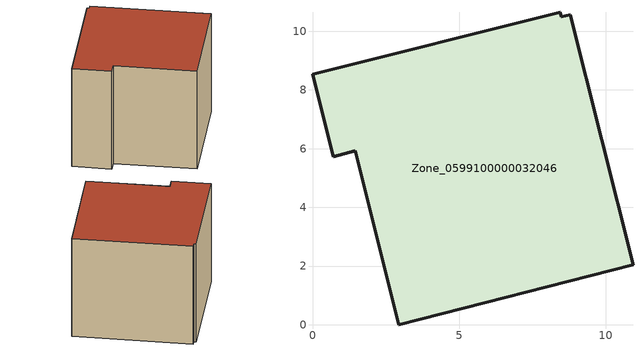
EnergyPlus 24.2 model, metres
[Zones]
Zone_0599100000032046
 floor ground (C_G): 8.78,10.56 10.92,2.04 2.94,0 1.46,5.92 0.71,5.73 0,8.53 8.44,10.65 8.48,10.49 z0
 wall outside (C_F): 2.94,0 10.92,2.04 8.78,10.56 8.48,10.49 8.44,10.65 0,8.53 0.71,5.73 1.46,5.92 2.94,0 z0:8.11
 roof outside (C_R): 10.92,2.04 8.78,10.56 8.48,10.49 8.44,10.65 0,8.53 0.71,5.73 1.46,5.92 2.94,0 z8.11
[BUILDING]
Pand.0599100000032046: North Axis=0; Terrain=City; Loads Convergence Tolerance Value=0.04; Temperature Convergence Tolerance Value=0.4; Solar Distribution=FullExterior; Maximum Number of Warmup Days=25; Minimum Number of Warmup Days=1
[Site:Location]
Rotterdam.The.Hague.AP_ZH_NLD Design_Conditions: Latitude=51.96; Longitude=4.45; Time Zone=1; Elevation=-4.5
[SITE:GROUNDTEMPERATURE:BUILDINGSURFACE]
18, 18, 18, 18, 18, 18, 18, 18, 18, 18, 18, 18
[MATERIAL] Thermal Absorptance=0.9; Solar Absorptance=0.7; Visible Absorptance=0.7
Name | Roughness | Thickness | Conductivity | Density | Specific Heat
G.TC.1965-1974 | MediumSmooth | 0.15 | 0.882353 | 540 | 1210
F.TC.1965-1974 | Rough | 0.3 | 0.697674 | 1920 | 840
R.TC.1965-1974 | MediumRough | 0.2 | 0.232558 | 1500 | 1000
[CONSTRUCTION]
C_G: G.TC.1965-1974
C_F: F.TC.1965-1974
C_R: R.TC.1965-1974
[ZONE]
Zone_0599100000032046: Type=1; Multiplier=1; Ceiling Height=Autocalculate; Volume=Autocalculate; Floor Area=autocalculate; Part of Total Floor Area=Yes
[ZONEINFILTRATION:DESIGNFLOWRATE]
Infil_Zone_0599100000032046: Zone or ZoneList or Space or SpaceList=Zone_0599100000032046; Schedule=AlwaysOn; Design Flow Rate Calculation Method=Flow/Area; Flow Rate per Floor Area=0.003; Constant Term Coefficient=1; Temperature Term Coefficient=0; Velocity Term Coefficient=0; Velocity Squared Term Coefficient=0
[HVACTEMPLATE:ZONE:IDEALLOADSAIRSYSTEM]
Zone_0599100000032046: Maximum Heating Supply Air Temperature=50; Minimum Cooling Supply Air Temperature=13; Maximum Heating Supply Air Humidity Ratio=0.0156; Minimum Cooling Supply Air Humidity Ratio=0.0077; Heating Limit=NoLimit; Cooling Limit=NoLimit; Dehumidification Control Type=ConstantSensibleHeatRatio; Cooling Sensible Heat Ratio=0.7; Dehumidification Setpoint=60; Humidification Control Type=None; Humidification Setpoint=30; Outdoor Air Method=None; Outdoor Air Flow Rate per Person=0.00944; Outdoor Air Flow Rate per Zone Floor Area=0; Outdoor Air Flow Rate per Zone=0; Demand Controlled Ventilation Type=None; Outdoor Air Economizer Type=NoEconomizer; Heat Recovery Type=None; Sensible Heat Recovery Effectiveness=0.7; Latent Heat Recovery Effectiveness=0.65
[ZONECONTROL:THERMOSTAT]
ThermostatControl_Zone_0599100000032046: Zone or ZoneList=Zone_0599100000032046; Control Type Schedule=DualSetpointControlType; Control 1=Thermostat_Zone_0599100000032046; Temperature Difference Between Cutout And Setpoint=0
[THERMOSTATSETPOINT:DUALSETPOINT]
Thermostat_Zone_0599100000032046: Heating Setpoint Temperature Schedule=HeatingSetpoint_Zone_0599100000032046; Cooling Setpoint Temperature Schedule=CoolingSetpoint_Zone_0599100000032046
[SCHEDULE:COMPACT]
HeatingSetpoint_Zone_0599100000032046: Through: 12/31, For: AllDays, Until: 24:00, 21
CoolingSetpoint_Zone_0599100000032046: Through: 12/31, For: AllDays, Until: 24:00, 24
DualSetpointControlType: Through: 12/31, For: AllDays, Until: 24:00, 4
AlwaysOn: Through: 12/31, For: AllDays, Until: 24:00, 1
